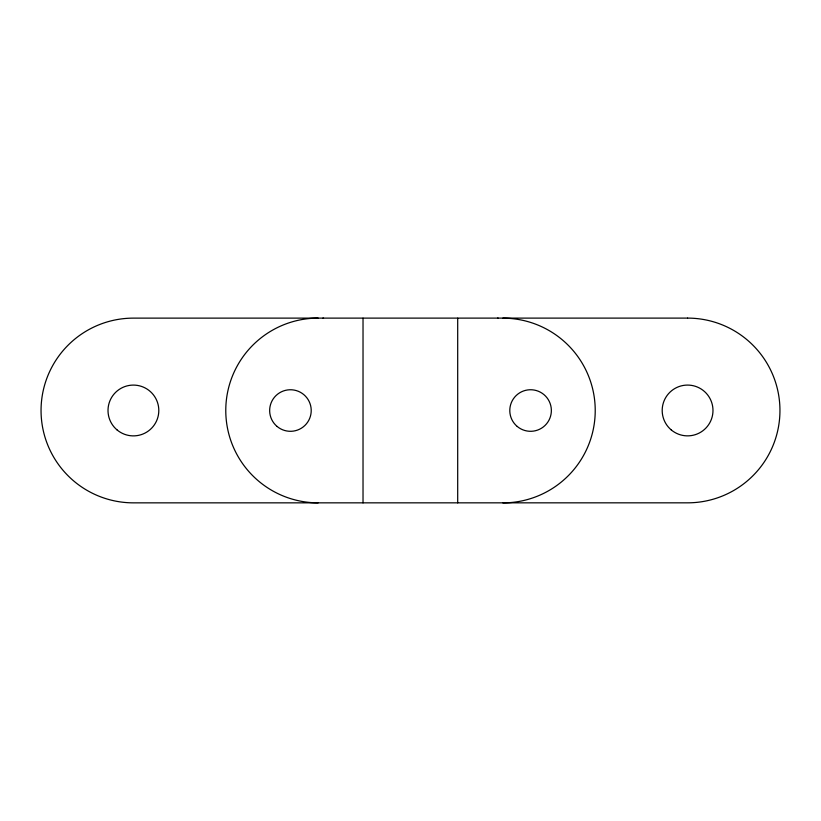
<?xml version="1.0" encoding="UTF-8"?>
<svg xmlns="http://www.w3.org/2000/svg" width="821" height="821" viewBox="0 0 821 821"><rect width="100%" height="100%" fill="white"/><g stroke="black" fill="none" stroke-linecap="round" stroke-linejoin="round"><path stroke-width="1.23" d="M497.516 318.138L498.183 318.138M322.858 318.148L323.525 318.148M457.697 318.168L457.697 502.883M363.026 318.168L363.026 502.893M502.863 318.158A92.363 92.363 0 0 1 595.225 410.521A92.363 92.363 0 0 1 502.873 502.883M318.138 502.842A92.363 92.363 0 0 1 225.775 410.49A92.363 92.363 0 0 1 318.138 318.117M687.588 318.107L133.413 318.127A92.363 92.363 0 0 0 41.05 410.49A92.363 92.363 0 0 0 133.413 502.852L687.588 502.832A92.363 92.363 0 0 0 779.95 410.469A92.363 92.363 0 0 0 687.588 318.107M517.22 426.448A20.782 20.782 0 0 0 551.045 414.133A20.782 20.782 0 0 0 523.47 390.991A20.782 20.782 0 0 0 517.22 426.448M277.077 426.448A20.782 20.782 0 0 0 310.902 414.143A20.782 20.782 0 0 0 283.327 391.001A20.782 20.782 0 0 0 277.077 426.448M117.085 429.947A25.4 25.4 0 0 0 158.422 414.892A25.4 25.4 0 0 0 124.72 386.619A25.4 25.4 0 0 0 117.085 429.947M671.26 429.927A25.4 25.4 0 0 0 712.597 414.882A25.4 25.4 0 0 0 678.895 386.609A25.4 25.4 0 0 0 671.26 429.927"/></g></svg>
